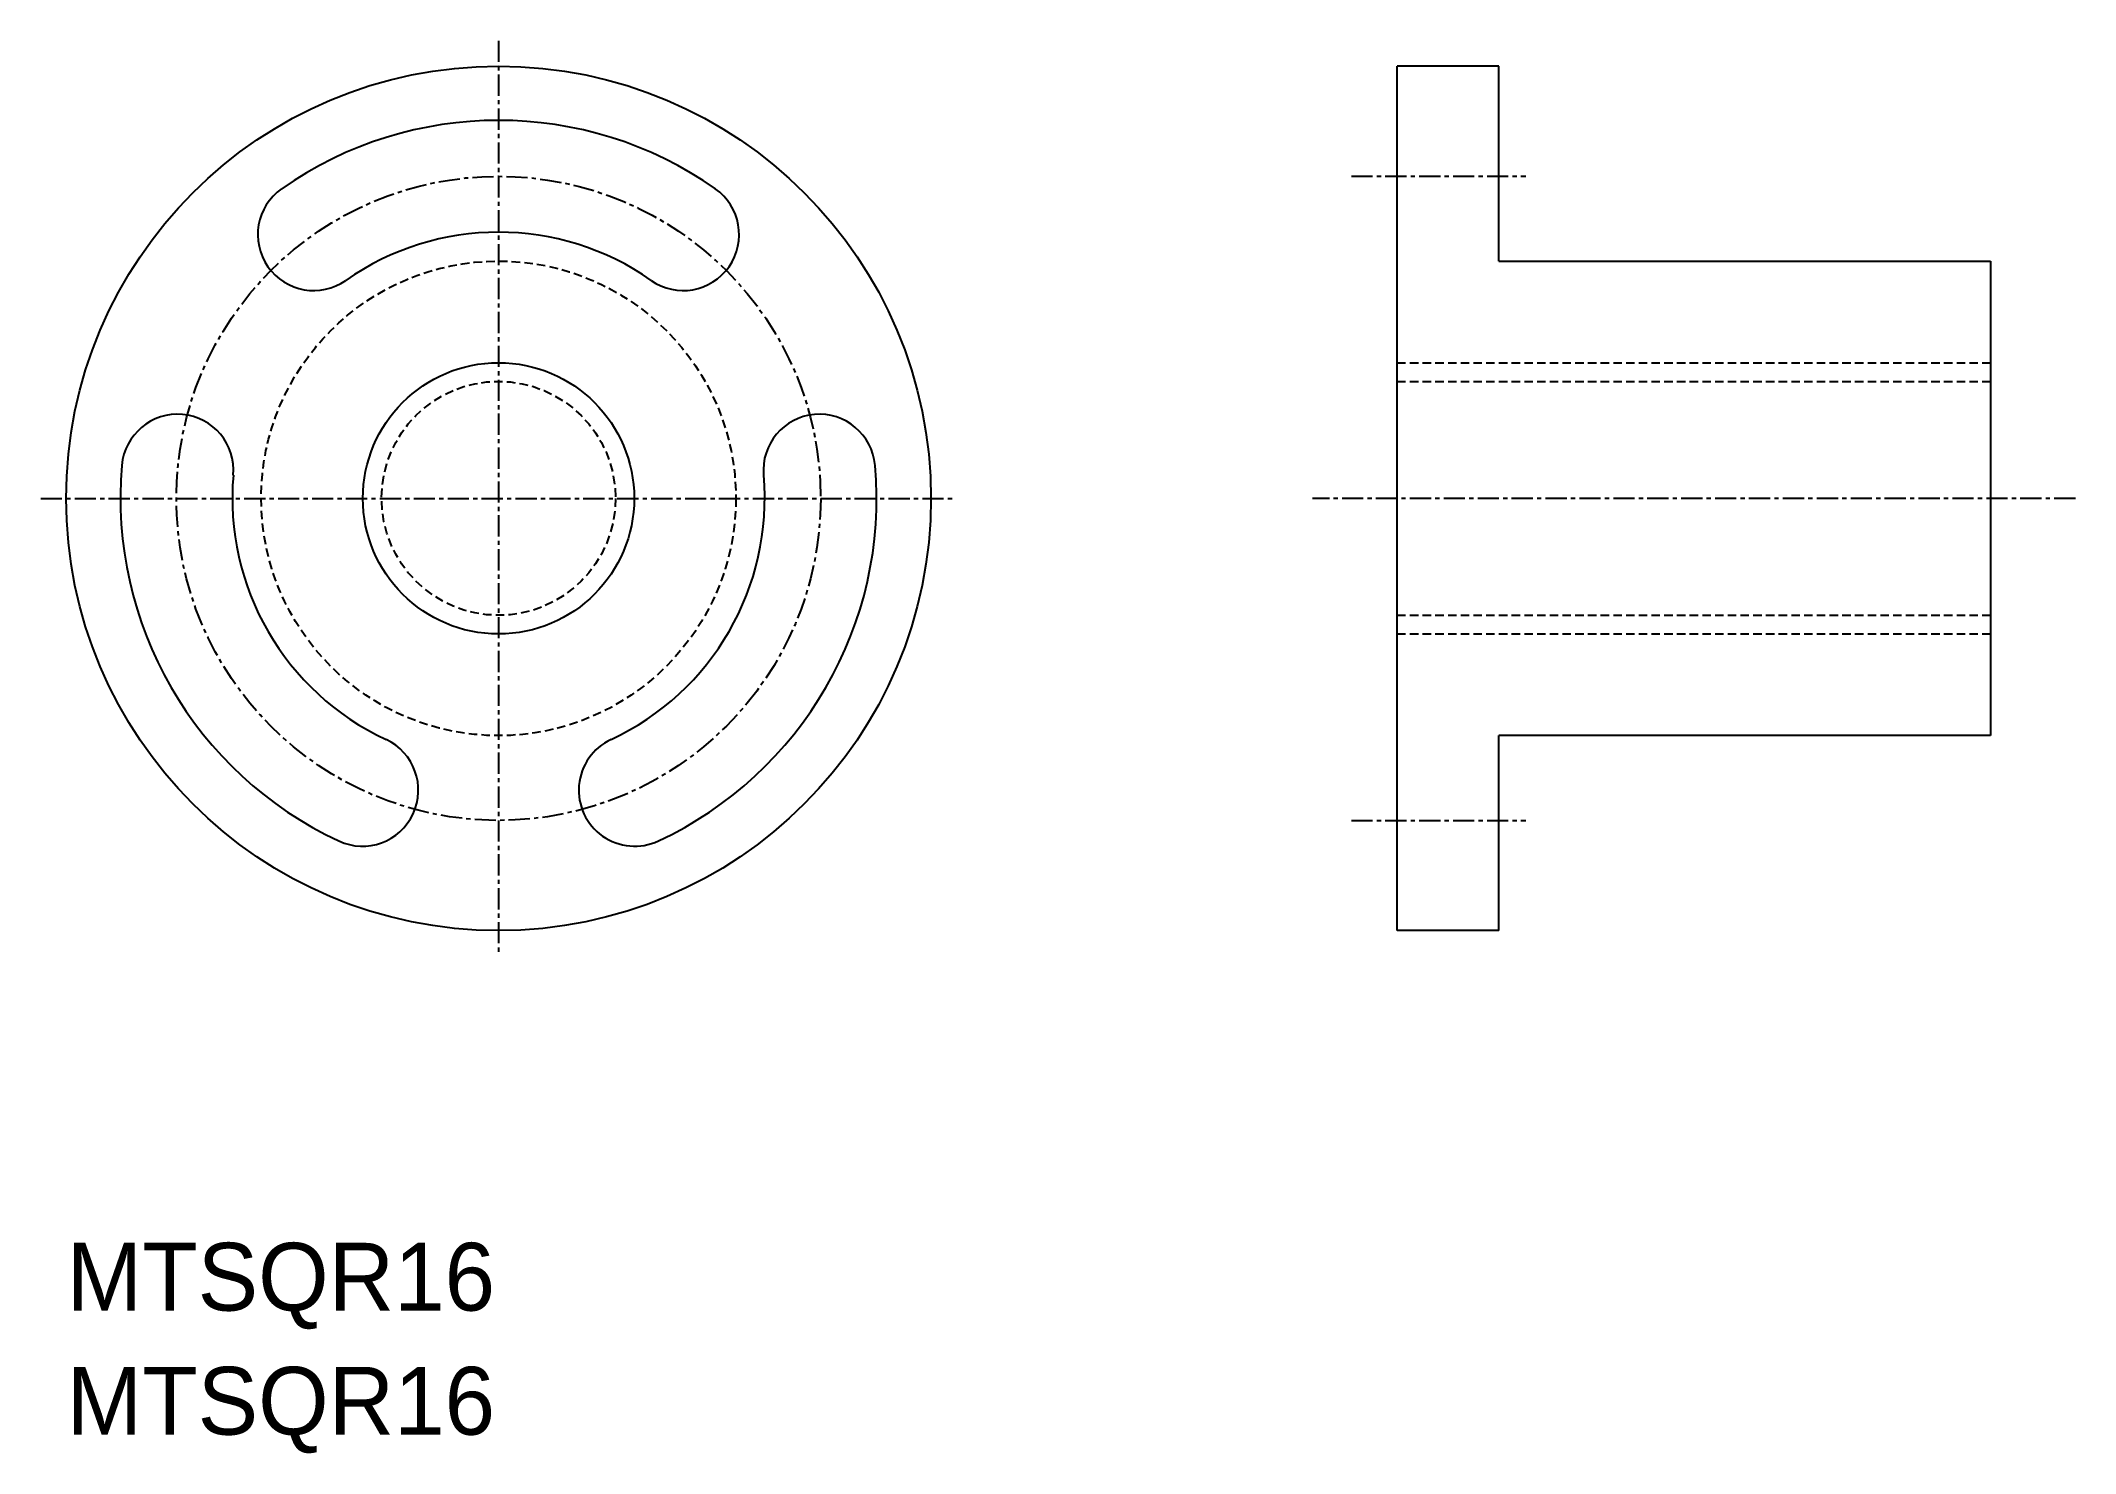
# Model space of a CAD drawing. Extents: x 381 to 501, y 139 to 222.
import ezdxf

# ---------------------------------------------------------------- set-up
doc = ezdxf.new("R2010")
doc.units = 0
doc.linetypes.add('CENTER', pattern=[2, 1.25, -0.25, 0.25, -0.25])
doc.linetypes.add('DASHED', pattern=[0.75, 0.5, -0.25])
doc.layers.get('0').update_dxf_attribs({"linetype": 'CONTINUOUS'})
doc.layers.add('CENTER', color=1, linetype='CENTER')

msp = doc.modelspace()

# ---------------------------------------------------------------- linework, layer by layer
at = {"color": 7, "linetype": 'CONTINUOUS'}
for p, q in [((460.61, 169.82), (460.61, 220.82)), ((466.61, 220.82), (460.61, 220.82)), ((466.61, 209.32), (466.61, 220.82)), ((466.61, 209.32), (495.61, 209.32)), ((495.61, 209.32), (495.61, 181.32)), ((466.61, 169.82), (466.61, 181.32)), ((495.61, 181.32), (466.61, 181.32)), ((466.61, 169.82), (460.61, 169.82))]:
    msp.add_line(p, q, dxfattribs=at)
at = {"color": 3, "linetype": 'DASHED'}
for p, q in [((460.61, 203.32), (495.61, 203.32)), ((460.61, 202.22), (495.61, 202.22)), ((460.61, 188.42), (495.61, 188.42)), ((460.61, 187.32), (495.61, 187.32))]:
    msp.add_line(p, q, dxfattribs=at)
at = {"color": 7, "linetype": 'CONTINUOUS'}
for radius in [25.5, 8]:
    msp.add_circle((407.61, 195.32), radius, dxfattribs=at)
at = {"color": 3, "linetype": 'DASHED'}
for radius in [14, 6.9]:
    msp.add_circle((407.61, 195.32), radius, dxfattribs=at)
at = {"color": 7, "linetype": 'CONTINUOUS'}
for centre, radius, start, end in [((407.61, 195.32), 22.3, 55, 125), ((396.71, 210.88), 3.3, 125, 305), ((418.5, 210.88), 3.3, 235, 55), ((407.61, 195.32), 15.7, 55, 125), ((388.68, 196.98), 3.3, 355, 175), ((426.53, 196.98), 3.3, 5, 185), ((407.61, 195.32), 22.3, 175, 245), ((407.61, 195.32), 22.3, 295, 5), ((407.61, 195.32), 15.7, 175, 245), ((407.61, 195.32), 15.7, 295, 5), ((399.58, 178.1), 3.3, 245, 65), ((415.64, 178.1), 3.3, 115, 295)]:
    msp.add_arc(centre, radius, start, end, dxfattribs=at)
at = {"layer": 'CENTER', "color": 1, "linetype": 'CENTER'}
for p, q in [((407.61, 222.32), (407.61, 168.32)), ((457.91, 214.32), (468.2, 214.32)), ((380.61, 195.32), (434.61, 195.32)), ((500.61, 195.32), (455.61, 195.32)), ((457.91, 176.32), (468.2, 176.32))]:
    msp.add_line(p, q, dxfattribs=at)
msp.add_circle((407.61, 195.32), 19, dxfattribs=at)

# ---------------------------------------------------------------- texts
at = {"color": 7, "linetype": 'CONTINUOUS'}
for p in [(382.14, 147.4), (382.14, 140.08)]:
    msp.add_text('MTSQR16', height=4, dxfattribs=at).set_placement(p)

doc.saveas('drawing.dxf')
